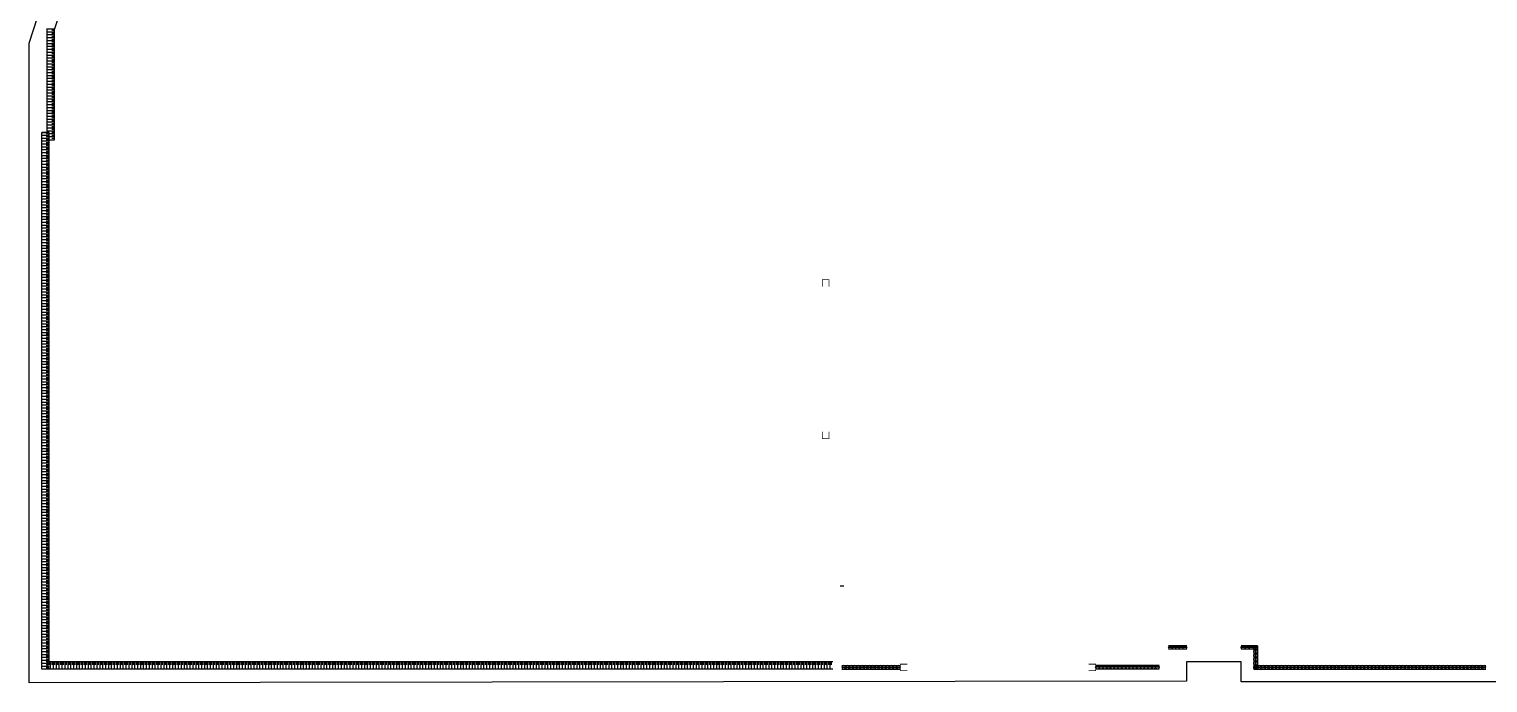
# Model space of a CAD drawing. Extents: x -1313754 to 847533, y 489853 to 941203.
# Drawn here: x -1286054 to -1245854, y 639395 to 657421 of the extents above; entities that cross this region are included whole.
import ezdxf

# ---------------------------------------------------------------- set-up
doc = ezdxf.new("R2010")
doc.units = 0
doc.header["$LTSCALE"] = 1000
doc.header["$MEASUREMENT"] = 0
doc.layers.get('Defpoints').update_dxf_attribs({"color": 210})
for name, color, linetype in [('99平面图例外参$0$A-HATCH-2', 251, 'Continuous'), ('A-HRAIL', 173, 'Continuous'), ('A-LIN-V', 9, 'Continuous'), ('A-SFCE', 30, 'Continuous'), ('DIM_SYMB', 3, 'Continuous')]:
    doc.layers.add(name, color=color, linetype=linetype)

# ---------------------------------------------------------------- blocks, each defined once
blk = doc.blocks.new('234234werwer')
at = {"layer": 'Defpoints'}
blk.add_lwpolyline([(556400, -183400), (530900, -183400), (530900, -182850), (529400, -182850), (529400, -183400), (503900, -183400), (503900, -182850), (502400, -182850), (502400, -183375), (470500, -183425), (470500, -165787), (491975, -99600), (491975, -99600), (502400, -99600), (502400, -100150), (503900, -100150), (503900, -99600), (529400, -99600), (529400, -100150), (530900, -100150), (530900, -99600), (556400, -99600)], dxfattribs=at)
blk = doc.blocks.new('3333')
at = {"layer": 'A-SFCE', "const_width": 20}
blk.add_lwpolyline([(-227064, 766320), (-227064, 766510), (-227244, 766510), (-227244, 766320)], dxfattribs=at)
blk = doc.blocks.new('99平面图例外参$0$$LinePat$填挖边坡')
at = {"color": 0}
for p, q in [((0, 0), (0, -1500)), ((300, 0), (300, -600))]:
    blk.add_line(p, q, dxfattribs=at)
at = {"layer": 'Defpoints', "color": 0}
blk.add_point((600, 0), dxfattribs=at)
blk = doc.blocks.new('99平面图例外参$0$$LinePat$圆环')
for points in [[(0, 150), (300, 150)], [(0, 0), (300, 0)], [(0, -150), (300, -150)]]:
    blk.add_lwpolyline(points)
at = {"color": 0}
blk.add_circle((150, 0), 150, dxfattribs=at)
blk = doc.blocks.new('34242343243')
at = {"layer": 'A-LIN-V'}
for p, q in [((-285354, 657409), (-269598, 705970)), ((-285554, 654570), (-285554, 657440)), ((-285354, 654370), (-285354, 657409)), ((-285704, 639770), (-285704, 654570)), ((-285704, 654570), (-285504, 654570)), ((-285504, 639970), (-285504, 654570)), ((-285504, 654370), (-285354, 654370)), ((-263704, 642070), (-263604, 642070)), ((-263908, 639770), (-285704, 639770)), ((-263908, 639970), (-285504, 639970))]:
    blk.add_line(p, q, dxfattribs=at)
at = {"layer": '99平面图例外参$0$A-HATCH-2', "color": 203}
for p, xscale, yscale, zscale, rotation in [((-285354, 657421), 0.1338116468392719, 0.1333333333333333, 0.1333333333333333, 270.0000000008089), ((-285354, 657341), 0.1338116468392719, 0.1333333333333333, 0.1333333333333333, 270.0000000008089), ((-285354, 657260), 0.1338116468392719, 0.1333333333333333, 0.1333333333333333, 270.0000000008089), ((-285354, 657180), 0.1338116468392719, 0.1333333333333333, 0.1333333333333333, 270.0000000008089), ((-285354, 657100), 0.1338116468392719, 0.1333333333333333, 0.1333333333333333, 270.0000000008089), ((-285354, 657019), 0.1338116468392719, 0.1333333333333333, 0.1333333333333333, 270.0000000008089), ((-285354, 656939), 0.1338116468392719, 0.1333333333333333, 0.1333333333333333, 270.0000000008089), ((-285354, 656859), 0.1338116468392719, 0.1333333333333333, 0.1333333333333333, 270.0000000008089), ((-285354, 656779), 0.1338116468392719, 0.1333333333333333, 0.1333333333333333, 270.0000000008089), ((-285354, 656698), 0.1338116468392719, 0.1333333333333333, 0.1333333333333333, 270.0000000008089), ((-285354, 656618), 0.1338116468392719, 0.1333333333333333, 0.1333333333333333, 270.0000000008089), ((-285354, 656538), 0.1338116468392719, 0.1333333333333333, 0.1333333333333333, 270.0000000008089), ((-285354, 656457), 0.1338116468392719, 0.1333333333333333, 0.1333333333333333, 270.0000000008089), ((-285354, 656377), 0.1338116468392719, 0.1333333333333333, 0.1333333333333333, 270.0000000008089), ((-285354, 656297), 0.1338116468392719, 0.1333333333333333, 0.1333333333333333, 270.0000000008089), ((-285354, 656217), 0.1338116468392719, 0.1333333333333333, 0.1333333333333333, 270.0000000008089), ((-285354, 656136), 0.1338116468392719, 0.1333333333333333, 0.1333333333333333, 270.0000000008089), ((-285354, 656056), 0.1338116468392719, 0.1333333333333333, 0.1333333333333333, 270.0000000008089), ((-285354, 655976), 0.1338116468392719, 0.1333333333333333, 0.1333333333333333, 270.0000000008089), ((-285354, 655895), 0.1338116468392719, 0.1333333333333333, 0.1333333333333333, 270.0000000008089), ((-285354, 655815), 0.1338116468392719, 0.1333333333333333, 0.1333333333333333, 270.0000000008089), ((-285354, 655735), 0.1338116468392719, 0.1333333333333333, 0.1333333333333333, 270.0000000008089), ((-285354, 655655), 0.1338116468392719, 0.1333333333333333, 0.1333333333333333, 270.0000000008089), ((-285354, 655574), 0.1338116468392719, 0.1333333333333333, 0.1333333333333333, 270.0000000008089), ((-285354, 655494), 0.1338116468392719, 0.1333333333333333, 0.1333333333333333, 270.0000000008089), ((-285354, 655414), 0.1338116468392719, 0.1333333333333333, 0.1333333333333333, 270.0000000008089), ((-285354, 655333), 0.1338116468392719, 0.1333333333333333, 0.1333333333333333, 270.0000000008089), ((-285354, 655253), 0.1338116468392719, 0.1333333333333333, 0.1333333333333333, 270.0000000008089), ((-285354, 655173), 0.1338116468392719, 0.1333333333333333, 0.1333333333333333, 270.0000000008089), ((-285354, 655093), 0.1338116468392719, 0.1333333333333333, 0.1333333333333333, 270.0000000008089), ((-285354, 655012), 0.1338116468392719, 0.1333333333333333, 0.1333333333333333, 270.0000000008089), ((-285354, 654932), 0.1338116468392719, 0.1333333333333333, 0.1333333333333333, 270.0000000008089), ((-285504, 654570), 0.1333333333478234, 0.1333333333478234, 0.1333333333478234, 270.0000000008098), ((-285504, 654490), 0.1333333333478234, 0.1333333333478234, 0.1333333333478234, 270.0000000008098), ((-285354, 654852), 0.1338116468392719, 0.1333333333333333, 0.1333333333333333, 270.0000000008089), ((-285354, 654771), 0.1338116468392719, 0.1333333333333333, 0.1333333333333333, 270.0000000008089), ((-285354, 654691), 0.1338116468392719, 0.1333333333333333, 0.1333333333333333, 270.0000000008089), ((-285354, 654611), 0.1338116468392719, 0.1333333333333333, 0.1333333333333333, 270.0000000008089), ((-285354, 654531), 0.1338116468392719, 0.1333333333333333, 0.1333333333333333, 270.0000000008089), ((-285504, 654410), 0.1333333333478234, 0.1333333333478234, 0.1333333333478234, 270.0000000008098), ((-285504, 654330), 0.1333333333478234, 0.1333333333478234, 0.1333333333478234, 270.0000000008098), ((-285504, 654250), 0.1333333333478234, 0.1333333333478234, 0.1333333333478234, 270.0000000008098), ((-285504, 654170), 0.1333333333478234, 0.1333333333478234, 0.1333333333478234, 270.0000000008098), ((-285504, 654090), 0.1333333333478234, 0.1333333333478234, 0.1333333333478234, 270.0000000008098), ((-285354, 654450), 0.1338116468392719, 0.1333333333333333, 0.1333333333333333, 270.0000000008089), ((-285504, 654010), 0.1333333333478234, 0.1333333333478234, 0.1333333333478234, 270.0000000008098), ((-285504, 653930), 0.1333333333478234, 0.1333333333478234, 0.1333333333478234, 270.0000000008098), ((-285504, 653850), 0.1333333333478234, 0.1333333333478234, 0.1333333333478234, 270.0000000008098), ((-285504, 653770), 0.1333333333478234, 0.1333333333478234, 0.1333333333478234, 270.0000000008098), ((-285504, 653690), 0.1333333333478234, 0.1333333333478234, 0.1333333333478234, 270.0000000008098), ((-285504, 653610), 0.1333333333478234, 0.1333333333478234, 0.1333333333478234, 270.0000000008098), ((-285504, 653530), 0.1333333333478234, 0.1333333333478234, 0.1333333333478234, 270.0000000008098), ((-285504, 653450), 0.1333333333478234, 0.1333333333478234, 0.1333333333478234, 270.0000000008098), ((-285504, 653370), 0.1333333333478234, 0.1333333333478234, 0.1333333333478234, 270.0000000008098), ((-285504, 653290), 0.1333333333478234, 0.1333333333478234, 0.1333333333478234, 270.0000000008098), ((-285504, 653210), 0.1333333333478234, 0.1333333333478234, 0.1333333333478234, 270.0000000008098), ((-285504, 653130), 0.1333333333478234, 0.1333333333478234, 0.1333333333478234, 270.0000000008098), ((-285504, 653050), 0.1333333333478234, 0.1333333333478234, 0.1333333333478234, 270.0000000008098), ((-285504, 652970), 0.1333333333478234, 0.1333333333478234, 0.1333333333478234, 270.0000000008098), ((-285504, 652890), 0.1333333333478234, 0.1333333333478234, 0.1333333333478234, 270.0000000008098), ((-285504, 652810), 0.1333333333478234, 0.1333333333478234, 0.1333333333478234, 270.0000000008098), ((-285504, 652730), 0.1333333333478234, 0.1333333333478234, 0.1333333333478234, 270.0000000008098), ((-285504, 652650), 0.1333333333478234, 0.1333333333478234, 0.1333333333478234, 270.0000000008098), ((-285504, 652570), 0.1333333333478234, 0.1333333333478234, 0.1333333333478234, 270.0000000008098), ((-285504, 652490), 0.1333333333478234, 0.1333333333478234, 0.1333333333478234, 270.0000000008098), ((-285504, 652410), 0.1333333333478234, 0.1333333333478234, 0.1333333333478234, 270.0000000008098), ((-285504, 652330), 0.1333333333478234, 0.1333333333478234, 0.1333333333478234, 270.0000000008098), ((-285504, 652250), 0.1333333333478234, 0.1333333333478234, 0.1333333333478234, 270.0000000008098), ((-285504, 652170), 0.1333333333478234, 0.1333333333478234, 0.1333333333478234, 270.0000000008098), ((-285504, 652090), 0.1333333333478234, 0.1333333333478234, 0.1333333333478234, 270.0000000008098), ((-285504, 652010), 0.1333333333478234, 0.1333333333478234, 0.1333333333478234, 270.0000000008098), ((-285504, 651930), 0.1333333333478234, 0.1333333333478234, 0.1333333333478234, 270.0000000008098), ((-285504, 651850), 0.1333333333478234, 0.1333333333478234, 0.1333333333478234, 270.0000000008098), ((-285504, 651770), 0.1333333333478234, 0.1333333333478234, 0.1333333333478234, 270.0000000008098), ((-285504, 651690), 0.1333333333478234, 0.1333333333478234, 0.1333333333478234, 270.0000000008098), ((-285504, 651610), 0.1333333333478234, 0.1333333333478234, 0.1333333333478234, 270.0000000008098), ((-285504, 651530), 0.1333333333478234, 0.1333333333478234, 0.1333333333478234, 270.0000000008098), ((-285504, 651450), 0.1333333333478234, 0.1333333333478234, 0.1333333333478234, 270.0000000008098), ((-285504, 651370), 0.1333333333478234, 0.1333333333478234, 0.1333333333478234, 270.0000000008098), ((-285504, 651290), 0.1333333333478234, 0.1333333333478234, 0.1333333333478234, 270.0000000008098), ((-285504, 651210), 0.1333333333478234, 0.1333333333478234, 0.1333333333478234, 270.0000000008098), ((-285504, 651130), 0.1333333333478234, 0.1333333333478234, 0.1333333333478234, 270.0000000008098), ((-285504, 651050), 0.1333333333478234, 0.1333333333478234, 0.1333333333478234, 270.0000000008098), ((-285504, 650970), 0.1333333333478234, 0.1333333333478234, 0.1333333333478234, 270.0000000008098), ((-285504, 650890), 0.1333333333478234, 0.1333333333478234, 0.1333333333478234, 270.0000000008098), ((-285504, 650810), 0.1333333333478234, 0.1333333333478234, 0.1333333333478234, 270.0000000008098), ((-285504, 650730), 0.1333333333478234, 0.1333333333478234, 0.1333333333478234, 270.0000000008098), ((-285504, 650650), 0.1333333333478234, 0.1333333333478234, 0.1333333333478234, 270.0000000008098), ((-285504, 650570), 0.1333333333478234, 0.1333333333478234, 0.1333333333478234, 270.0000000008098), ((-285504, 650490), 0.1333333333478234, 0.1333333333478234, 0.1333333333478234, 270.0000000008098), ((-285504, 650410), 0.1333333333478234, 0.1333333333478234, 0.1333333333478234, 270.0000000008098), ((-285504, 650330), 0.1333333333478234, 0.1333333333478234, 0.1333333333478234, 270.0000000008098), ((-285504, 650250), 0.1333333333478234, 0.1333333333478234, 0.1333333333478234, 270.0000000008098), ((-285504, 650170), 0.1333333333478234, 0.1333333333478234, 0.1333333333478234, 270.0000000008098), ((-285504, 650090), 0.1333333333478234, 0.1333333333478234, 0.1333333333478234, 270.0000000008098), ((-285504, 650010), 0.1333333333478234, 0.1333333333478234, 0.1333333333478234, 270.0000000008098), ((-285504, 649930), 0.1333333333478234, 0.1333333333478234, 0.1333333333478234, 270.0000000008098), ((-285504, 649850), 0.1333333333478234, 0.1333333333478234, 0.1333333333478234, 270.0000000008098), ((-285504, 649770), 0.1333333333478234, 0.1333333333478234, 0.1333333333478234, 270.0000000008098), ((-285504, 649690), 0.1333333333478234, 0.1333333333478234, 0.1333333333478234, 270.0000000008098), ((-285504, 649610), 0.1333333333478234, 0.1333333333478234, 0.1333333333478234, 270.0000000008098), ((-285504, 649530), 0.1333333333478234, 0.1333333333478234, 0.1333333333478234, 270.0000000008098), ((-285504, 649450), 0.1333333333478234, 0.1333333333478234, 0.1333333333478234, 270.0000000008098), ((-285504, 649370), 0.1333333333478234, 0.1333333333478234, 0.1333333333478234, 270.0000000008098), ((-285504, 649290), 0.1333333333478234, 0.1333333333478234, 0.1333333333478234, 270.0000000008098), ((-285504, 649210), 0.1333333333478234, 0.1333333333478234, 0.1333333333478234, 270.0000000008098), ((-285504, 649130), 0.1333333333478234, 0.1333333333478234, 0.1333333333478234, 270.0000000008098), ((-285504, 649050), 0.1333333333478234, 0.1333333333478234, 0.1333333333478234, 270.0000000008098), ((-285504, 648970), 0.1333333333478234, 0.1333333333478234, 0.1333333333478234, 270.0000000008098), ((-285504, 648890), 0.1333333333478234, 0.1333333333478234, 0.1333333333478234, 270.0000000008098), ((-285504, 648810), 0.1333333333478234, 0.1333333333478234, 0.1333333333478234, 270.0000000008098), ((-285504, 648730), 0.1333333333478234, 0.1333333333478234, 0.1333333333478234, 270.0000000008098), ((-285504, 648650), 0.1333333333478234, 0.1333333333478234, 0.1333333333478234, 270.0000000008098), ((-285504, 648570), 0.1333333333478234, 0.1333333333478234, 0.1333333333478234, 270.0000000008098), ((-285504, 648490), 0.1333333333478234, 0.1333333333478234, 0.1333333333478234, 270.0000000008098), ((-285504, 648410), 0.1333333333478234, 0.1333333333478234, 0.1333333333478234, 270.0000000008098), ((-285504, 648330), 0.1333333333478234, 0.1333333333478234, 0.1333333333478234, 270.0000000008098), ((-285504, 648250), 0.1333333333478234, 0.1333333333478234, 0.1333333333478234, 270.0000000008098), ((-285504, 648170), 0.1333333333478234, 0.1333333333478234, 0.1333333333478234, 270.0000000008098), ((-285504, 648090), 0.1333333333478234, 0.1333333333478234, 0.1333333333478234, 270.0000000008098), ((-285504, 648010), 0.1333333333478234, 0.1333333333478234, 0.1333333333478234, 270.0000000008098), ((-285504, 647930), 0.1333333333478234, 0.1333333333478234, 0.1333333333478234, 270.0000000008098), ((-285504, 647850), 0.1333333333478234, 0.1333333333478234, 0.1333333333478234, 270.0000000008098), ((-285504, 647770), 0.1333333333478234, 0.1333333333478234, 0.1333333333478234, 270.0000000008098), ((-285504, 647690), 0.1333333333478234, 0.1333333333478234, 0.1333333333478234, 270.0000000008098), ((-285504, 647610), 0.1333333333478234, 0.1333333333478234, 0.1333333333478234, 270.0000000008098), ((-285504, 647530), 0.1333333333478234, 0.1333333333478234, 0.1333333333478234, 270.0000000008098), ((-285504, 647450), 0.1333333333478234, 0.1333333333478234, 0.1333333333478234, 270.0000000008098), ((-285504, 647370), 0.1333333333478234, 0.1333333333478234, 0.1333333333478234, 270.0000000008098), ((-285504, 647290), 0.1333333333478234, 0.1333333333478234, 0.1333333333478234, 270.0000000008098), ((-285504, 647210), 0.1333333333478234, 0.1333333333478234, 0.1333333333478234, 270.0000000008098), ((-285504, 647130), 0.1333333333478234, 0.1333333333478234, 0.1333333333478234, 270.0000000008098), ((-285504, 647050), 0.1333333333478234, 0.1333333333478234, 0.1333333333478234, 270.0000000008098), ((-285504, 646970), 0.1333333333478234, 0.1333333333478234, 0.1333333333478234, 270.0000000008098), ((-285504, 646890), 0.1333333333478234, 0.1333333333478234, 0.1333333333478234, 270.0000000008098), ((-285504, 646810), 0.1333333333478234, 0.1333333333478234, 0.1333333333478234, 270.0000000008098), ((-285504, 646730), 0.1333333333478234, 0.1333333333478234, 0.1333333333478234, 270.0000000008098), ((-285504, 646650), 0.1333333333478234, 0.1333333333478234, 0.1333333333478234, 270.0000000008098), ((-285504, 646570), 0.1333333333478234, 0.1333333333478234, 0.1333333333478234, 270.0000000008098), ((-285504, 646490), 0.1333333333478234, 0.1333333333478234, 0.1333333333478234, 270.0000000008098), ((-285504, 646410), 0.1333333333478234, 0.1333333333478234, 0.1333333333478234, 270.0000000008098), ((-285504, 646330), 0.1333333333478234, 0.1333333333478234, 0.1333333333478234, 270.0000000008098), ((-285504, 646250), 0.1333333333478234, 0.1333333333478234, 0.1333333333478234, 270.0000000008098), ((-285504, 646170), 0.1333333333478234, 0.1333333333478234, 0.1333333333478234, 270.0000000008098), ((-285504, 646090), 0.1333333333478234, 0.1333333333478234, 0.1333333333478234, 270.0000000008098), ((-285504, 646010), 0.1333333333478234, 0.1333333333478234, 0.1333333333478234, 270.0000000008098), ((-285504, 645930), 0.1333333333478234, 0.1333333333478234, 0.1333333333478234, 270.0000000008098), ((-285504, 645850), 0.1333333333478234, 0.1333333333478234, 0.1333333333478234, 270.0000000008098), ((-285504, 645770), 0.1333333333478234, 0.1333333333478234, 0.1333333333478234, 270.0000000008098), ((-285504, 645690), 0.1333333333478234, 0.1333333333478234, 0.1333333333478234, 270.0000000008098), ((-285504, 645610), 0.1333333333478234, 0.1333333333478234, 0.1333333333478234, 270.0000000008098), ((-285504, 645530), 0.1333333333478234, 0.1333333333478234, 0.1333333333478234, 270.0000000008098), ((-285504, 645450), 0.1333333333478234, 0.1333333333478234, 0.1333333333478234, 270.0000000008098), ((-285504, 645370), 0.1333333333478234, 0.1333333333478234, 0.1333333333478234, 270.0000000008098), ((-285504, 645290), 0.1333333333478234, 0.1333333333478234, 0.1333333333478234, 270.0000000008098), ((-285504, 645210), 0.1333333333478234, 0.1333333333478234, 0.1333333333478234, 270.0000000008098), ((-285504, 645130), 0.1333333333478234, 0.1333333333478234, 0.1333333333478234, 270.0000000008098), ((-285504, 645050), 0.1333333333478234, 0.1333333333478234, 0.1333333333478234, 270.0000000008098), ((-285504, 644970), 0.1333333333478234, 0.1333333333478234, 0.1333333333478234, 270.0000000008098), ((-285504, 644890), 0.1333333333478234, 0.1333333333478234, 0.1333333333478234, 270.0000000008098), ((-285504, 644810), 0.1333333333478234, 0.1333333333478234, 0.1333333333478234, 270.0000000008098), ((-285504, 644730), 0.1333333333478234, 0.1333333333478234, 0.1333333333478234, 270.0000000008098), ((-285504, 644650), 0.1333333333478234, 0.1333333333478234, 0.1333333333478234, 270.0000000008098), ((-285504, 644570), 0.1333333333478234, 0.1333333333478234, 0.1333333333478234, 270.0000000008098), ((-285504, 644490), 0.1333333333478234, 0.1333333333478234, 0.1333333333478234, 270.0000000008098), ((-285504, 644410), 0.1333333333478234, 0.1333333333478234, 0.1333333333478234, 270.0000000008098), ((-285504, 644330), 0.1333333333478234, 0.1333333333478234, 0.1333333333478234, 270.0000000008098), ((-285504, 644250), 0.1333333333478234, 0.1333333333478234, 0.1333333333478234, 270.0000000008098), ((-285504, 644170), 0.1333333333478234, 0.1333333333478234, 0.1333333333478234, 270.0000000008098), ((-285504, 644090), 0.1333333333478234, 0.1333333333478234, 0.1333333333478234, 270.0000000008098), ((-285504, 644010), 0.1333333333478234, 0.1333333333478234, 0.1333333333478234, 270.0000000008098), ((-285504, 643930), 0.1333333333478234, 0.1333333333478234, 0.1333333333478234, 270.0000000008098), ((-285504, 643850), 0.1333333333478234, 0.1333333333478234, 0.1333333333478234, 270.0000000008098), ((-285504, 643770), 0.1333333333478234, 0.1333333333478234, 0.1333333333478234, 270.0000000008098), ((-285504, 643690), 0.1333333333478234, 0.1333333333478234, 0.1333333333478234, 270.0000000008098), ((-285504, 643610), 0.1333333333478234, 0.1333333333478234, 0.1333333333478234, 270.0000000008098), ((-285504, 643530), 0.1333333333478234, 0.1333333333478234, 0.1333333333478234, 270.0000000008098), ((-285504, 643450), 0.1333333333478234, 0.1333333333478234, 0.1333333333478234, 270.0000000008098), ((-285504, 643370), 0.1333333333478234, 0.1333333333478234, 0.1333333333478234, 270.0000000008098), ((-285504, 643290), 0.1333333333478234, 0.1333333333478234, 0.1333333333478234, 270.0000000008098), ((-285504, 643210), 0.1333333333478234, 0.1333333333478234, 0.1333333333478234, 270.0000000008098), ((-285504, 643130), 0.1333333333478234, 0.1333333333478234, 0.1333333333478234, 270.0000000008098), ((-285504, 643050), 0.1333333333478234, 0.1333333333478234, 0.1333333333478234, 270.0000000008098), ((-285504, 642970), 0.1333333333478234, 0.1333333333478234, 0.1333333333478234, 270.0000000008098), ((-285504, 642890), 0.1333333333478234, 0.1333333333478234, 0.1333333333478234, 270.0000000008098), ((-285504, 642810), 0.1333333333478234, 0.1333333333478234, 0.1333333333478234, 270.0000000008098), ((-285504, 642730), 0.1333333333478234, 0.1333333333478234, 0.1333333333478234, 270.0000000008098), ((-285504, 642650), 0.1333333333478234, 0.1333333333478234, 0.1333333333478234, 270.0000000008098), ((-285504, 642570), 0.1333333333478234, 0.1333333333478234, 0.1333333333478234, 270.0000000008098), ((-285504, 642490), 0.1333333333478234, 0.1333333333478234, 0.1333333333478234, 270.0000000008098), ((-285504, 642410), 0.1333333333478234, 0.1333333333478234, 0.1333333333478234, 270.0000000008098), ((-285504, 642330), 0.1333333333478234, 0.1333333333478234, 0.1333333333478234, 270.0000000008098), ((-285504, 642250), 0.1333333333478234, 0.1333333333478234, 0.1333333333478234, 270.0000000008098), ((-285504, 642170), 0.1333333333478234, 0.1333333333478234, 0.1333333333478234, 270.0000000008098), ((-285504, 642090), 0.1333333333478234, 0.1333333333478234, 0.1333333333478234, 270.0000000008098), ((-285504, 642010), 0.1333333333478234, 0.1333333333478234, 0.1333333333478234, 270.0000000008098), ((-285504, 641930), 0.1333333333478234, 0.1333333333478234, 0.1333333333478234, 270.0000000008098), ((-285504, 641850), 0.1333333333478234, 0.1333333333478234, 0.1333333333478234, 270.0000000008098), ((-285504, 641770), 0.1333333333478234, 0.1333333333478234, 0.1333333333478234, 270.0000000008098), ((-285504, 641690), 0.1333333333478234, 0.1333333333478234, 0.1333333333478234, 270.0000000008098), ((-285504, 641610), 0.1333333333478234, 0.1333333333478234, 0.1333333333478234, 270.0000000008098), ((-285504, 641530), 0.1333333333478234, 0.1333333333478234, 0.1333333333478234, 270.0000000008098), ((-285504, 641450), 0.1333333333478234, 0.1333333333478234, 0.1333333333478234, 270.0000000008098), ((-285504, 641370), 0.1333333333478234, 0.1333333333478234, 0.1333333333478234, 270.0000000008098), ((-285504, 641290), 0.1333333333478234, 0.1333333333478234, 0.1333333333478234, 270.0000000008098), ((-285504, 641210), 0.1333333333478234, 0.1333333333478234, 0.1333333333478234, 270.0000000008098), ((-285504, 641130), 0.1333333333478234, 0.1333333333478234, 0.1333333333478234, 270.0000000008098), ((-285504, 641050), 0.1333333333478234, 0.1333333333478234, 0.1333333333478234, 270.0000000008098), ((-285504, 640970), 0.1333333333478234, 0.1333333333478234, 0.1333333333478234, 270.0000000008098), ((-285504, 640890), 0.1333333333478234, 0.1333333333478234, 0.1333333333478234, 270.0000000008098), ((-285504, 640810), 0.1333333333478234, 0.1333333333478234, 0.1333333333478234, 270.0000000008098), ((-285504, 640730), 0.1333333333478234, 0.1333333333478234, 0.1333333333478234, 270.0000000008098), ((-285504, 640650), 0.1333333333478234, 0.1333333333478234, 0.1333333333478234, 270.0000000008098), ((-285504, 640570), 0.1333333333478234, 0.1333333333478234, 0.1333333333478234, 270.0000000008098), ((-285504, 640490), 0.1333333333478234, 0.1333333333478234, 0.1333333333478234, 270.0000000008098), ((-285504, 640410), 0.1333333333478234, 0.1333333333478234, 0.1333333333478234, 270.0000000008098), ((-285504, 640330), 0.1333333333478234, 0.1333333333478234, 0.1333333333478234, 270.0000000008098), ((-285504, 640250), 0.1333333333478234, 0.1333333333478234, 0.1333333333478234, 270.0000000008098), ((-285504, 640170), 0.1333333333478234, 0.1333333333478234, 0.1333333333478234, 270.0000000008098), ((-285504, 640090), 0.1333333333478234, 0.1333333333478234, 0.1333333333478234, 270.0000000008098), ((-285504, 640010), 0.1333333333478234, 0.1333333333478234, 0.1333333333478234, 270.0000000008098), ((-285504, 639930), 0.1333333333478234, 0.1333333333478234, 0.1333333333478234, 270.0000000008098), ((-285504, 639850), 0.1333333333478234, 0.1333333333478234, 0.1333333333478234, 270.0000000008098), ((-285554, 639970), 0.1336172830128488, 0.1333333333333333, 0.1333333333333333, 8.843761484292967e-11), ((-285474, 639970), 0.1336172830128488, 0.1333333333333333, 0.1333333333333333, 8.843761484292967e-11), ((-285394, 639970), 0.1336172830128488, 0.1333333333333333, 0.1333333333333333, 8.843761484292967e-11), ((-285314, 639970), 0.1336172830128488, 0.1333333333333333, 0.1333333333333333, 8.843761484292967e-11), ((-285234, 639970), 0.1336172830128488, 0.1333333333333333, 0.1333333333333333, 8.843761484292967e-11), ((-285153, 639970), 0.1336172830128488, 0.1333333333333333, 0.1333333333333333, 8.843761484292967e-11), ((-285073, 639970), 0.1336172830128488, 0.1333333333333333, 0.1333333333333333, 8.843761484292967e-11), ((-284993, 639970), 0.1336172830128488, 0.1333333333333333, 0.1333333333333333, 8.843761484292967e-11), ((-284913, 639970), 0.1336172830128488, 0.1333333333333333, 0.1333333333333333, 8.843761484292967e-11), ((-284833, 639970), 0.1336172830128488, 0.1333333333333333, 0.1333333333333333, 8.843761484292967e-11), ((-284752, 639970), 0.1336172830128488, 0.1333333333333333, 0.1333333333333333, 8.843761484292967e-11), ((-284672, 639970), 0.1336172830128488, 0.1333333333333333, 0.1333333333333333, 8.843761484292967e-11), ((-284592, 639970), 0.1336172830128488, 0.1333333333333333, 0.1333333333333333, 8.843761484292967e-11), ((-284512, 639970), 0.1336172830128488, 0.1333333333333333, 0.1333333333333333, 8.843761484292967e-11), ((-284432, 639970), 0.1336172830128488, 0.1333333333333333, 0.1333333333333333, 8.843761484292967e-11), ((-284352, 639970), 0.1336172830128488, 0.1333333333333333, 0.1333333333333333, 8.843761484292967e-11), ((-284271, 639970), 0.1336172830128488, 0.1333333333333333, 0.1333333333333333, 8.843761484292967e-11), ((-284191, 639970), 0.1336172830128488, 0.1333333333333333, 0.1333333333333333, 8.843761484292967e-11), ((-284111, 639970), 0.1336172830128488, 0.1333333333333333, 0.1333333333333333, 8.843761484292967e-11), ((-284031, 639970), 0.1336172830128488, 0.1333333333333333, 0.1333333333333333, 8.843761484292967e-11), ((-283951, 639970), 0.1336172830128488, 0.1333333333333333, 0.1333333333333333, 8.843761484292967e-11), ((-283871, 639970), 0.1336172830128488, 0.1333333333333333, 0.1333333333333333, 8.843761484292967e-11), ((-283790, 639970), 0.1336172830128488, 0.1333333333333333, 0.1333333333333333, 8.843761484292967e-11), ((-283710, 639970), 0.1336172830128488, 0.1333333333333333, 0.1333333333333333, 8.843761484292967e-11), ((-283630, 639970), 0.1336172830128488, 0.1333333333333333, 0.1333333333333333, 8.843761484292967e-11), ((-283550, 639970), 0.1336172830128488, 0.1333333333333333, 0.1333333333333333, 8.843761484292967e-11), ((-283470, 639970), 0.1336172830128488, 0.1333333333333333, 0.1333333333333333, 8.843761484292967e-11), ((-283390, 639970), 0.1336172830128488, 0.1333333333333333, 0.1333333333333333, 8.843761484292967e-11), ((-283309, 639970), 0.1336172830128488, 0.1333333333333333, 0.1333333333333333, 8.843761484292967e-11), ((-283229, 639970), 0.1336172830128488, 0.1333333333333333, 0.1333333333333333, 8.843761484292967e-11), ((-283149, 639970), 0.1336172830128488, 0.1333333333333333, 0.1333333333333333, 8.843761484292967e-11), ((-283069, 639970), 0.1336172830128488, 0.1333333333333333, 0.1333333333333333, 8.843761484292967e-11), ((-282989, 639970), 0.1336172830128488, 0.1333333333333333, 0.1333333333333333, 8.843761484292967e-11), ((-282909, 639970), 0.1336172830128488, 0.1333333333333333, 0.1333333333333333, 8.843761484292967e-11), ((-282828, 639970), 0.1336172830128488, 0.1333333333333333, 0.1333333333333333, 8.843761484292967e-11), ((-282748, 639970), 0.1336172830128488, 0.1333333333333333, 0.1333333333333333, 8.843761484292967e-11), ((-282668, 639970), 0.1336172830128488, 0.1333333333333333, 0.1333333333333333, 8.843761484292967e-11), ((-282588, 639970), 0.1336172830128488, 0.1333333333333333, 0.1333333333333333, 8.843761484292967e-11), ((-282508, 639970), 0.1336172830128488, 0.1333333333333333, 0.1333333333333333, 8.843761484292967e-11), ((-282428, 639970), 0.1336172830128488, 0.1333333333333333, 0.1333333333333333, 8.843761484292967e-11), ((-282347, 639970), 0.1336172830128488, 0.1333333333333333, 0.1333333333333333, 8.843761484292967e-11), ((-282267, 639970), 0.1336172830128488, 0.1333333333333333, 0.1333333333333333, 8.843761484292967e-11), ((-282187, 639970), 0.1336172830128488, 0.1333333333333333, 0.1333333333333333, 8.843761484292967e-11), ((-282107, 639970), 0.1336172830128488, 0.1333333333333333, 0.1333333333333333, 8.843761484292967e-11), ((-282027, 639970), 0.1336172830128488, 0.1333333333333333, 0.1333333333333333, 8.843761484292967e-11), ((-281947, 639970), 0.1336172830128488, 0.1333333333333333, 0.1333333333333333, 8.843761484292967e-11), ((-281866, 639970), 0.1336172830128488, 0.1333333333333333, 0.1333333333333333, 8.843761484292967e-11), ((-281786, 639970), 0.1336172830128488, 0.1333333333333333, 0.1333333333333333, 8.843761484292967e-11), ((-281706, 639970), 0.1336172830128488, 0.1333333333333333, 0.1333333333333333, 8.843761484292967e-11), ((-281626, 639970), 0.1336172830128488, 0.1333333333333333, 0.1333333333333333, 8.843761484292967e-11), ((-281546, 639970), 0.1336172830128488, 0.1333333333333333, 0.1333333333333333, 8.843761484292967e-11), ((-281465, 639970), 0.1336172830128488, 0.1333333333333333, 0.1333333333333333, 8.843761484292967e-11), ((-281385, 639970), 0.1336172830128488, 0.1333333333333333, 0.1333333333333333, 8.843761484292967e-11), ((-281305, 639970), 0.1336172830128488, 0.1333333333333333, 0.1333333333333333, 8.843761484292967e-11), ((-281225, 639970), 0.1336172830128488, 0.1333333333333333, 0.1333333333333333, 8.843761484292967e-11), ((-281145, 639970), 0.1336172830128488, 0.1333333333333333, 0.1333333333333333, 8.843761484292967e-11), ((-281065, 639970), 0.1336172830128488, 0.1333333333333333, 0.1333333333333333, 8.843761484292967e-11), ((-280984, 639970), 0.1336172830128488, 0.1333333333333333, 0.1333333333333333, 8.843761484292967e-11), ((-280904, 639970), 0.1336172830128488, 0.1333333333333333, 0.1333333333333333, 8.843761484292967e-11), ((-280824, 639970), 0.1336172830128488, 0.1333333333333333, 0.1333333333333333, 8.843761484292967e-11), ((-280744, 639970), 0.1336172830128488, 0.1333333333333333, 0.1333333333333333, 8.843761484292967e-11), ((-280664, 639970), 0.1336172830128488, 0.1333333333333333, 0.1333333333333333, 8.843761484292967e-11), ((-280584, 639970), 0.1336172830128488, 0.1333333333333333, 0.1333333333333333, 8.843761484292967e-11), ((-280503, 639970), 0.1336172830128488, 0.1333333333333333, 0.1333333333333333, 8.843761484292967e-11), ((-280423, 639970), 0.1336172830128488, 0.1333333333333333, 0.1333333333333333, 8.843761484292967e-11), ((-280343, 639970), 0.1336172830128488, 0.1333333333333333, 0.1333333333333333, 8.843761484292967e-11), ((-280263, 639970), 0.1336172830128488, 0.1333333333333333, 0.1333333333333333, 8.843761484292967e-11), ((-280183, 639970), 0.1336172830128488, 0.1333333333333333, 0.1333333333333333, 8.843761484292967e-11), ((-280103, 639970), 0.1336172830128488, 0.1333333333333333, 0.1333333333333333, 8.843761484292967e-11), ((-280022, 639970), 0.1336172830128488, 0.1333333333333333, 0.1333333333333333, 8.843761484292967e-11), ((-279942, 639970), 0.1336172830128488, 0.1333333333333333, 0.1333333333333333, 8.843761484292967e-11), ((-279862, 639970), 0.1336172830128488, 0.1333333333333333, 0.1333333333333333, 8.843761484292967e-11), ((-279782, 639970), 0.1336172830128488, 0.1333333333333333, 0.1333333333333333, 8.843761484292967e-11), ((-279702, 639970), 0.1336172830128488, 0.1333333333333333, 0.1333333333333333, 8.843761484292967e-11), ((-279622, 639970), 0.1336172830128488, 0.1333333333333333, 0.1333333333333333, 8.843761484292967e-11), ((-279541, 639970), 0.1336172830128488, 0.1333333333333333, 0.1333333333333333, 8.843761484292967e-11), ((-279461, 639970), 0.1336172830128488, 0.1333333333333333, 0.1333333333333333, 8.843761484292967e-11), ((-279381, 639970), 0.1336172830128488, 0.1333333333333333, 0.1333333333333333, 8.843761484292967e-11), ((-279301, 639970), 0.1336172830128488, 0.1333333333333333, 0.1333333333333333, 8.843761484292967e-11), ((-279221, 639970), 0.1336172830128488, 0.1333333333333333, 0.1333333333333333, 8.843761484292967e-11), ((-279141, 639970), 0.1336172830128488, 0.1333333333333333, 0.1333333333333333, 8.843761484292967e-11), ((-279060, 639970), 0.1336172830128488, 0.1333333333333333, 0.1333333333333333, 8.843761484292967e-11), ((-278980, 639970), 0.1336172830128488, 0.1333333333333333, 0.1333333333333333, 8.843761484292967e-11), ((-278900, 639970), 0.1336172830128488, 0.1333333333333333, 0.1333333333333333, 8.843761484292967e-11), ((-278820, 639970), 0.1336172830128488, 0.1333333333333333, 0.1333333333333333, 8.843761484292967e-11), ((-278740, 639970), 0.1336172830128488, 0.1333333333333333, 0.1333333333333333, 8.843761484292967e-11), ((-278660, 639970), 0.1336172830128488, 0.1333333333333333, 0.1333333333333333, 8.843761484292967e-11), ((-278579, 639970), 0.1336172830128488, 0.1333333333333333, 0.1333333333333333, 8.843761484292967e-11), ((-278499, 639970), 0.1336172830128488, 0.1333333333333333, 0.1333333333333333, 8.843761484292967e-11), ((-278419, 639970), 0.1336172830128488, 0.1333333333333333, 0.1333333333333333, 8.843761484292967e-11), ((-278339, 639970), 0.1336172830128488, 0.1333333333333333, 0.1333333333333333, 8.843761484292967e-11), ((-278259, 639970), 0.1336172830128488, 0.1333333333333333, 0.1333333333333333, 8.843761484292967e-11), ((-278179, 639970), 0.1336172830128488, 0.1333333333333333, 0.1333333333333333, 8.843761484292967e-11), ((-278098, 639970), 0.1336172830128488, 0.1333333333333333, 0.1333333333333333, 8.843761484292967e-11), ((-278018, 639970), 0.1336172830128488, 0.1333333333333333, 0.1333333333333333, 8.843761484292967e-11), ((-277938, 639970), 0.1336172830128488, 0.1333333333333333, 0.1333333333333333, 8.843761484292967e-11), ((-277858, 639970), 0.1336172830128488, 0.1333333333333333, 0.1333333333333333, 8.843761484292967e-11), ((-277778, 639970), 0.1336172830128488, 0.1333333333333333, 0.1333333333333333, 8.843761484292967e-11), ((-277697, 639970), 0.1336172830128488, 0.1333333333333333, 0.1333333333333333, 8.843761484292967e-11), ((-277617, 639970), 0.1336172830128488, 0.1333333333333333, 0.1333333333333333, 8.843761484292967e-11), ((-277537, 639970), 0.1336172830128488, 0.1333333333333333, 0.1333333333333333, 8.843761484292967e-11), ((-277457, 639970), 0.1336172830128488, 0.1333333333333333, 0.1333333333333333, 8.843761484292967e-11), ((-277377, 639970), 0.1336172830128488, 0.1333333333333333, 0.1333333333333333, 8.843761484292967e-11), ((-277297, 639970), 0.1336172830128488, 0.1333333333333333, 0.1333333333333333, 8.843761484292967e-11), ((-277216, 639970), 0.1336172830128488, 0.1333333333333333, 0.1333333333333333, 8.843761484292967e-11), ((-277136, 639970), 0.1336172830128488, 0.1333333333333333, 0.1333333333333333, 8.843761484292967e-11), ((-277056, 639970), 0.1336172830128488, 0.1333333333333333, 0.1333333333333333, 8.843761484292967e-11), ((-276976, 639970), 0.1336172830128488, 0.1333333333333333, 0.1333333333333333, 8.843761484292967e-11), ((-276896, 639970), 0.1336172830128488, 0.1333333333333333, 0.1333333333333333, 8.843761484292967e-11), ((-276816, 639970), 0.1336172830128488, 0.1333333333333333, 0.1333333333333333, 8.843761484292967e-11), ((-276735, 639970), 0.1336172830128488, 0.1333333333333333, 0.1333333333333333, 8.843761484292967e-11), ((-276655, 639970), 0.1336172830128488, 0.1333333333333333, 0.1333333333333333, 8.843761484292967e-11), ((-276575, 639970), 0.1336172830128488, 0.1333333333333333, 0.1333333333333333, 8.843761484292967e-11), ((-276495, 639970), 0.1336172830128488, 0.1333333333333333, 0.1333333333333333, 8.843761484292967e-11), ((-276415, 639970), 0.1336172830128488, 0.1333333333333333, 0.1333333333333333, 8.843761484292967e-11), ((-276335, 639970), 0.1336172830128488, 0.1333333333333333, 0.1333333333333333, 8.843761484292967e-11), ((-276254, 639970), 0.1336172830128488, 0.1333333333333333, 0.1333333333333333, 8.843761484292967e-11), ((-276174, 639970), 0.1336172830128488, 0.1333333333333333, 0.1333333333333333, 8.843761484292967e-11), ((-276094, 639970), 0.1336172830128488, 0.1333333333333333, 0.1333333333333333, 8.843761484292967e-11), ((-276014, 639970), 0.1336172830128488, 0.1333333333333333, 0.1333333333333333, 8.843761484292967e-11), ((-275934, 639970), 0.1336172830128488, 0.1333333333333333, 0.1333333333333333, 8.843761484292967e-11), ((-275854, 639970), 0.1336172830128488, 0.1333333333333333, 0.1333333333333333, 8.843761484292967e-11), ((-275773, 639970), 0.1336172830128488, 0.1333333333333333, 0.1333333333333333, 8.843761484292967e-11), ((-275693, 639970), 0.1336172830128488, 0.1333333333333333, 0.1333333333333333, 8.843761484292967e-11), ((-275613, 639970), 0.1336172830128488, 0.1333333333333333, 0.1333333333333333, 8.843761484292967e-11), ((-275533, 639970), 0.1336172830128488, 0.1333333333333333, 0.1333333333333333, 8.843761484292967e-11), ((-275453, 639970), 0.1336172830128488, 0.1333333333333333, 0.1333333333333333, 8.843761484292967e-11), ((-275373, 639970), 0.1336172830128488, 0.1333333333333333, 0.1333333333333333, 8.843761484292967e-11), ((-275292, 639970), 0.1336172830128488, 0.1333333333333333, 0.1333333333333333, 8.843761484292967e-11), ((-275212, 639970), 0.1336172830128488, 0.1333333333333333, 0.1333333333333333, 8.843761484292967e-11), ((-275132, 639970), 0.1336172830128488, 0.1333333333333333, 0.1333333333333333, 8.843761484292967e-11), ((-275052, 639970), 0.1336172830128488, 0.1333333333333333, 0.1333333333333333, 8.843761484292967e-11), ((-274972, 639970), 0.1336172830128488, 0.1333333333333333, 0.1333333333333333, 8.843761484292967e-11), ((-274892, 639970), 0.1336172830128488, 0.1333333333333333, 0.1333333333333333, 8.843761484292967e-11), ((-274811, 639970), 0.1336172830128488, 0.1333333333333333, 0.1333333333333333, 8.843761484292967e-11), ((-274731, 639970), 0.1336172830128488, 0.1333333333333333, 0.1333333333333333, 8.843761484292967e-11), ((-274651, 639970), 0.1336172830128488, 0.1333333333333333, 0.1333333333333333, 8.843761484292967e-11), ((-274571, 639970), 0.1336172830128488, 0.1333333333333333, 0.1333333333333333, 8.843761484292967e-11), ((-274491, 639970), 0.1336172830128488, 0.1333333333333333, 0.1333333333333333, 8.843761484292967e-11), ((-274411, 639970), 0.1336172830128488, 0.1333333333333333, 0.1333333333333333, 8.843761484292967e-11), ((-274330, 639970), 0.1336172830128488, 0.1333333333333333, 0.1333333333333333, 8.843761484292967e-11), ((-274250, 639970), 0.1336172830128488, 0.1333333333333333, 0.1333333333333333, 8.843761484292967e-11), ((-274170, 639970), 0.1336172830128488, 0.1333333333333333, 0.1333333333333333, 8.843761484292967e-11), ((-274090, 639970), 0.1336172830128488, 0.1333333333333333, 0.1333333333333333, 8.843761484292967e-11), ((-274010, 639970), 0.1336172830128488, 0.1333333333333333, 0.1333333333333333, 8.843761484292967e-11), ((-273929, 639970), 0.1336172830128488, 0.1333333333333333, 0.1333333333333333, 8.843761484292967e-11), ((-273849, 639970), 0.1336172830128488, 0.1333333333333333, 0.1333333333333333, 8.843761484292967e-11), ((-273769, 639970), 0.1336172830128488, 0.1333333333333333, 0.1333333333333333, 8.843761484292967e-11), ((-273689, 639970), 0.1336172830128488, 0.1333333333333333, 0.1333333333333333, 8.843761484292967e-11), ((-273609, 639970), 0.1336172830128488, 0.1333333333333333, 0.1333333333333333, 8.843761484292967e-11), ((-273529, 639970), 0.1336172830128488, 0.1333333333333333, 0.1333333333333333, 8.843761484292967e-11), ((-273448, 639970), 0.1336172830128488, 0.1333333333333333, 0.1333333333333333, 8.843761484292967e-11), ((-273368, 639970), 0.1336172830128488, 0.1333333333333333, 0.1333333333333333, 8.843761484292967e-11), ((-273288, 639970), 0.1336172830128488, 0.1333333333333333, 0.1333333333333333, 8.843761484292967e-11), ((-273208, 639970), 0.1336172830128488, 0.1333333333333333, 0.1333333333333333, 8.843761484292967e-11), ((-273128, 639970), 0.1336172830128488, 0.1333333333333333, 0.1333333333333333, 8.843761484292967e-11), ((-273048, 639970), 0.1336172830128488, 0.1333333333333333, 0.1333333333333333, 8.843761484292967e-11), ((-272967, 639970), 0.1336172830128488, 0.1333333333333333, 0.1333333333333333, 8.843761484292967e-11), ((-272887, 639970), 0.1336172830128488, 0.1333333333333333, 0.1333333333333333, 8.843761484292967e-11), ((-272807, 639970), 0.1336172830128488, 0.1333333333333333, 0.1333333333333333, 8.843761484292967e-11), ((-272727, 639970), 0.1336172830128488, 0.1333333333333333, 0.1333333333333333, 8.843761484292967e-11), ((-272647, 639970), 0.1336172830128488, 0.1333333333333333, 0.1333333333333333, 8.843761484292967e-11), ((-272567, 639970), 0.1336172830128488, 0.1333333333333333, 0.1333333333333333, 8.843761484292967e-11), ((-272486, 639970), 0.1336172830128488, 0.1333333333333333, 0.1333333333333333, 8.843761484292967e-11), ((-272406, 639970), 0.1336172830128488, 0.1333333333333333, 0.1333333333333333, 8.843761484292967e-11), ((-272326, 639970), 0.1336172830128488, 0.1333333333333333, 0.1333333333333333, 8.843761484292967e-11), ((-272246, 639970), 0.1336172830128488, 0.1333333333333333, 0.1333333333333333, 8.843761484292967e-11), ((-272166, 639970), 0.1336172830128488, 0.1333333333333333, 0.1333333333333333, 8.843761484292967e-11), ((-272086, 639970), 0.1336172830128488, 0.1333333333333333, 0.1333333333333333, 8.843761484292967e-11), ((-272005, 639970), 0.1336172830128488, 0.1333333333333333, 0.1333333333333333, 8.843761484292967e-11), ((-271925, 639970), 0.1336172830128488, 0.1333333333333333, 0.1333333333333333, 8.843761484292967e-11), ((-271845, 639970), 0.1336172830128488, 0.1333333333333333, 0.1333333333333333, 8.843761484292967e-11), ((-271765, 639970), 0.1336172830128488, 0.1333333333333333, 0.1333333333333333, 8.843761484292967e-11), ((-271685, 639970), 0.1336172830128488, 0.1333333333333333, 0.1333333333333333, 8.843761484292967e-11), ((-271605, 639970), 0.1336172830128488, 0.1333333333333333, 0.1333333333333333, 8.843761484292967e-11), ((-271524, 639970), 0.1336172830128488, 0.1333333333333333, 0.1333333333333333, 8.843761484292967e-11), ((-271444, 639970), 0.1336172830128488, 0.1333333333333333, 0.1333333333333333, 8.843761484292967e-11), ((-271364, 639970), 0.1336172830128488, 0.1333333333333333, 0.1333333333333333, 8.843761484292967e-11), ((-271284, 639970), 0.1336172830128488, 0.1333333333333333, 0.1333333333333333, 8.843761484292967e-11), ((-271204, 639970), 0.1336172830128488, 0.1333333333333333, 0.1333333333333333, 8.843761484292967e-11), ((-271124, 639970), 0.1336172830128488, 0.1333333333333333, 0.1333333333333333, 8.843761484292967e-11), ((-271043, 639970), 0.1336172830128488, 0.1333333333333333, 0.1333333333333333, 8.843761484292967e-11), ((-270963, 639970), 0.1336172830128488, 0.1333333333333333, 0.1333333333333333, 8.843761484292967e-11), ((-270883, 639970), 0.1336172830128488, 0.1333333333333333, 0.1333333333333333, 8.843761484292967e-11), ((-270803, 639970), 0.1336172830128488, 0.1333333333333333, 0.1333333333333333, 8.843761484292967e-11), ((-270723, 639970), 0.1336172830128488, 0.1333333333333333, 0.1333333333333333, 8.843761484292967e-11), ((-270642, 639970), 0.1336172830128488, 0.1333333333333333, 0.1333333333333333, 8.843761484292967e-11), ((-270562, 639970), 0.1336172830128488, 0.1333333333333333, 0.1333333333333333, 8.843761484292967e-11), ((-270482, 639970), 0.1336172830128488, 0.1333333333333333, 0.1333333333333333, 8.843761484292967e-11), ((-270402, 639970), 0.1336172830128488, 0.1333333333333333, 0.1333333333333333, 8.843761484292967e-11), ((-270322, 639970), 0.1336172830128488, 0.1333333333333333, 0.1333333333333333, 8.843761484292967e-11), ((-270242, 639970), 0.1336172830128488, 0.1333333333333333, 0.1333333333333333, 8.843761484292967e-11), ((-270161, 639970), 0.1336172830128488, 0.1333333333333333, 0.1333333333333333, 8.843761484292967e-11), ((-270081, 639970), 0.1336172830128488, 0.1333333333333333, 0.1333333333333333, 8.843761484292967e-11), ((-270001, 639970), 0.1336172830128488, 0.1333333333333333, 0.1333333333333333, 8.843761484292967e-11), ((-269921, 639970), 0.1336172830128488, 0.1333333333333333, 0.1333333333333333, 8.843761484292967e-11), ((-269841, 639970), 0.1336172830128488, 0.1333333333333333, 0.1333333333333333, 8.843761484292967e-11), ((-269761, 639970), 0.1336172830128488, 0.1333333333333333, 0.1333333333333333, 8.843761484292967e-11), ((-269680, 639970), 0.1336172830128488, 0.1333333333333333, 0.1333333333333333, 8.843761484292967e-11), ((-269600, 639970), 0.1336172830128488, 0.1333333333333333, 0.1333333333333333, 8.843761484292967e-11), ((-269520, 639970), 0.1336172830128488, 0.1333333333333333, 0.1333333333333333, 8.843761484292967e-11), ((-269440, 639970), 0.1336172830128488, 0.1333333333333333, 0.1333333333333333, 8.843761484292967e-11), ((-269360, 639970), 0.1336172830128488, 0.1333333333333333, 0.1333333333333333, 8.843761484292967e-11), ((-269280, 639970), 0.1336172830128488, 0.1333333333333333, 0.1333333333333333, 8.843761484292967e-11), ((-269199, 639970), 0.1336172830128488, 0.1333333333333333, 0.1333333333333333, 8.843761484292967e-11), ((-269119, 639970), 0.1336172830128488, 0.1333333333333333, 0.1333333333333333, 8.843761484292967e-11), ((-269039, 639970), 0.1336172830128488, 0.1333333333333333, 0.1333333333333333, 8.843761484292967e-11), ((-268959, 639970), 0.1336172830128488, 0.1333333333333333, 0.1333333333333333, 8.843761484292967e-11), ((-268879, 639970), 0.1336172830128488, 0.1333333333333333, 0.1333333333333333, 8.843761484292967e-11), ((-268799, 639970), 0.1336172830128488, 0.1333333333333333, 0.1333333333333333, 8.843761484292967e-11), ((-268718, 639970), 0.1336172830128488, 0.1333333333333333, 0.1333333333333333, 8.843761484292967e-11), ((-268638, 639970), 0.1336172830128488, 0.1333333333333333, 0.1333333333333333, 8.843761484292967e-11), ((-268558, 639970), 0.1336172830128488, 0.1333333333333333, 0.1333333333333333, 8.843761484292967e-11), ((-268478, 639970), 0.1336172830128488, 0.1333333333333333, 0.1333333333333333, 8.843761484292967e-11), ((-268398, 639970), 0.1336172830128488, 0.1333333333333333, 0.1333333333333333, 8.843761484292967e-11), ((-268318, 639970), 0.1336172830128488, 0.1333333333333333, 0.1333333333333333, 8.843761484292967e-11), ((-268237, 639970), 0.1336172830128488, 0.1333333333333333, 0.1333333333333333, 8.843761484292967e-11), ((-268157, 639970), 0.1336172830128488, 0.1333333333333333, 0.1333333333333333, 8.843761484292967e-11), ((-268077, 639970), 0.1336172830128488, 0.1333333333333333, 0.1333333333333333, 8.843761484292967e-11), ((-267997, 639970), 0.1336172830128488, 0.1333333333333333, 0.1333333333333333, 8.843761484292967e-11), ((-267917, 639970), 0.1336172830128488, 0.1333333333333333, 0.1333333333333333, 8.843761484292967e-11), ((-267837, 639970), 0.1336172830128488, 0.1333333333333333, 0.1333333333333333, 8.843761484292967e-11), ((-267756, 639970), 0.1336172830128488, 0.1333333333333333, 0.1333333333333333, 8.843761484292967e-11), ((-267676, 639970), 0.1336172830128488, 0.1333333333333333, 0.1333333333333333, 8.843761484292967e-11), ((-267596, 639970), 0.1336172830128488, 0.1333333333333333, 0.1333333333333333, 8.843761484292967e-11), ((-267516, 639970), 0.1336172830128488, 0.1333333333333333, 0.1333333333333333, 8.843761484292967e-11), ((-267436, 639970), 0.1336172830128488, 0.1333333333333333, 0.1333333333333333, 8.843761484292967e-11), ((-267356, 639970), 0.1336172830128488, 0.1333333333333333, 0.1333333333333333, 8.843761484292967e-11), ((-267275, 639970), 0.1336172830128488, 0.1333333333333333, 0.1333333333333333, 8.843761484292967e-11), ((-267195, 639970), 0.1336172830128488, 0.1333333333333333, 0.1333333333333333, 8.843761484292967e-11), ((-267115, 639970), 0.1336172830128488, 0.1333333333333333, 0.1333333333333333, 8.843761484292967e-11), ((-267035, 639970), 0.1336172830128488, 0.1333333333333333, 0.1333333333333333, 8.843761484292967e-11), ((-266955, 639970), 0.1336172830128488, 0.1333333333333333, 0.1333333333333333, 8.843761484292967e-11), ((-266874, 639970), 0.1336172830128488, 0.1333333333333333, 0.1333333333333333, 8.843761484292967e-11), ((-266794, 639970), 0.1336172830128488, 0.1333333333333333, 0.1333333333333333, 8.843761484292967e-11), ((-266714, 639970), 0.1336172830128488, 0.1333333333333333, 0.1333333333333333, 8.843761484292967e-11), ((-266634, 639970), 0.1336172830128488, 0.1333333333333333, 0.1333333333333333, 8.843761484292967e-11), ((-266554, 639970), 0.1336172830128488, 0.1333333333333333, 0.1333333333333333, 8.843761484292967e-11), ((-266474, 639970), 0.1336172830128488, 0.1333333333333333, 0.1333333333333333, 8.843761484292967e-11), ((-266393, 639970), 0.1336172830128488, 0.1333333333333333, 0.1333333333333333, 8.843761484292967e-11), ((-266313, 639970), 0.1336172830128488, 0.1333333333333333, 0.1333333333333333, 8.843761484292967e-11), ((-266233, 639970), 0.1336172830128488, 0.1333333333333333, 0.1333333333333333, 8.843761484292967e-11), ((-266153, 639970), 0.1336172830128488, 0.1333333333333333, 0.1333333333333333, 8.843761484292967e-11), ((-266073, 639970), 0.1336172830128488, 0.1333333333333333, 0.1333333333333333, 8.843761484292967e-11), ((-265993, 639970), 0.1336172830128488, 0.1333333333333333, 0.1333333333333333, 8.843761484292967e-11), ((-265912, 639970), 0.1336172830128488, 0.1333333333333333, 0.1333333333333333, 8.843761484292967e-11), ((-265832, 639970), 0.1336172830128488, 0.1333333333333333, 0.1333333333333333, 8.843761484292967e-11), ((-265752, 639970), 0.1336172830128488, 0.1333333333333333, 0.1333333333333333, 8.843761484292967e-11), ((-265672, 639970), 0.1336172830128488, 0.1333333333333333, 0.1333333333333333, 8.843761484292967e-11), ((-265592, 639970), 0.1336172830128488, 0.1333333333333333, 0.1333333333333333, 8.843761484292967e-11), ((-265512, 639970), 0.1336172830128488, 0.1333333333333333, 0.1333333333333333, 8.843761484292967e-11), ((-265431, 639970), 0.1336172830128488, 0.1333333333333333, 0.1333333333333333, 8.843761484292967e-11), ((-265351, 639970), 0.1336172830128488, 0.1333333333333333, 0.1333333333333333, 8.843761484292967e-11), ((-265271, 639970), 0.1336172830128488, 0.1333333333333333, 0.1333333333333333, 8.843761484292967e-11), ((-265191, 639970), 0.1336172830128488, 0.1333333333333333, 0.1333333333333333, 8.843761484292967e-11), ((-265111, 639970), 0.1336172830128488, 0.1333333333333333, 0.1333333333333333, 8.843761484292967e-11), ((-265031, 639970), 0.1336172830128488, 0.1333333333333333, 0.1333333333333333, 8.843761484292967e-11), ((-264950, 639970), 0.1336172830128488, 0.1333333333333333, 0.1333333333333333, 8.843761484292967e-11), ((-264870, 639970), 0.1336172830128488, 0.1333333333333333, 0.1333333333333333, 8.843761484292967e-11), ((-264790, 639970), 0.1336172830128488, 0.1333333333333333, 0.1333333333333333, 8.843761484292967e-11), ((-264710, 639970), 0.1336172830128488, 0.1333333333333333, 0.1333333333333333, 8.843761484292967e-11), ((-264630, 639970), 0.1336172830128488, 0.1333333333333333, 0.1333333333333333, 8.843761484292967e-11), ((-264550, 639970), 0.1336172830128488, 0.1333333333333333, 0.1333333333333333, 8.843761484292967e-11), ((-264469, 639970), 0.1336172830128488, 0.1333333333333333, 0.1333333333333333, 8.843761484292967e-11), ((-264389, 639970), 0.1336172830128488, 0.1333333333333333, 0.1333333333333333, 8.843761484292967e-11), ((-264309, 639970), 0.1336172830128488, 0.1333333333333333, 0.1333333333333333, 8.843761484292967e-11), ((-264229, 639970), 0.1336172830128488, 0.1333333333333333, 0.1333333333333333, 8.843761484292967e-11), ((-264149, 639970), 0.1336172830128488, 0.1333333333333333, 0.1333333333333333, 8.843761484292967e-11), ((-264069, 639970), 0.1336172830128488, 0.1333333333333333, 0.1333333333333333, 8.843761484292967e-11), ((-263988, 639970), 0.1336172830128488, 0.1333333333333333, 0.1333333333333333, 8.843761484292967e-11)]:
    blk.add_blockref('99平面图例外参$0$$LinePat$填挖边坡', p, dxfattribs=dict(at, xscale=xscale, yscale=yscale, zscale=zscale, rotation=rotation))
at = {"layer": 'A-HRAIL', "yscale": 0.3333333333333333, "zscale": 0.3333333333333333}
for p, xscale, rotation in [((-254554, 640370), 0.3333327849077565, 180), ((-254454, 640370), 0.3333327849077565, 180), ((-254354, 640370), 0.3333327849077565, 180), ((-254254, 640370), 0.3333327849077565, 180), ((-254154, 640370), 0.3333327849077565, 180), ((-252542, 640370), 0.3749999999076196, 180), ((-252429, 640370), 0.3749999999076196, 180), ((-252317, 640370), 0.3749999999076196, 180), ((-252204, 640370), 0.3749999999076196, 180), ((-252254, 640420), 0.3611111227129974, 270), ((-252254, 640312), 0.3611111227129974, 270), ((-252254, 640203), 0.3611111227129974, 270), ((-252254, 640095), 0.3611111227129974, 270), ((-252254, 639987), 0.3611111227129974, 270), ((-263654, 639826), -0.3355865542526529, 179.9999999997019), ((-263554, 639826), -0.3355865542526529, 179.9999999997019), ((-263453, 639826), -0.3355865542526529, 179.9999999997019), ((-263352, 639826), -0.3355865542526529, 179.9999999997019), ((-263251, 639826), -0.3355865542526529, 179.9999999997019), ((-263151, 639826), -0.3355865542526529, 179.9999999997019), ((-263050, 639826), -0.3355865542526529, 179.9999999997019), ((-262949, 639826), -0.3355865542526529, 179.9999999997019), ((-262849, 639826), -0.3355865542526529, 179.9999999997019), ((-262748, 639826), -0.3355865542526529, 179.9999999997019), ((-262647, 639826), -0.3355865542526529, 179.9999999997019), ((-262547, 639826), -0.3355865542526529, 179.9999999997019), ((-262446, 639826), -0.3355865542526529, 179.9999999997019), ((-262345, 639826), -0.3355865542526529, 179.9999999997019), ((-262245, 639826), -0.3355865542526529, 179.9999999997019), ((-262144, 639826), -0.3355865542526529, 179.9999999997019), ((-256562, 639826), 0.3444737743800529, 180.000000000205), ((-256458, 639826), 0.3444737743800529, 180.000000000205), ((-256355, 639826), 0.3444737743800529, 180.000000000205), ((-256252, 639826), 0.3444737743800529, 180.000000000205), ((-256148, 639826), 0.3444737743800529, 180.000000000205), ((-256045, 639826), 0.3444737743800529, 180.000000000205), ((-255942, 639826), 0.3444737743800529, 180.000000000205), ((-255838, 639826), 0.3444737743800529, 180.000000000205), ((-255735, 639826), 0.3444737743800529, 180.000000000205), ((-255632, 639826), 0.3444737743800529, 180.000000000205), ((-255528, 639826), 0.3444737743800529, 180.000000000205), ((-255425, 639826), 0.3444737743800529, 180.000000000205), ((-255322, 639826), 0.3444737743800529, 180.000000000205), ((-255218, 639826), 0.3444737743800529, 180.000000000205), ((-255115, 639826), 0.3444737743800529, 180.000000000205), ((-255012, 639826), 0.3444737743800529, 180.000000000205), ((-254908, 639826), 0.3444737743800529, 180.000000000205), ((-252254, 639878), 0.3611111227129974, 270), ((-252304, 639826), -0.3384127419231498, 179.9999999997967), ((-252203, 639826), -0.3384127419231498, 179.9999999997967), ((-252101, 639826), -0.3384127419231498, 179.9999999997967), ((-252000, 639826), -0.3384127419231498, 179.9999999997967), ((-251898, 639826), -0.3384127419231498, 179.9999999997967), ((-251797, 639826), -0.3384127419231498, 179.9999999997967), ((-251695, 639826), -0.3384127419231498, 179.9999999997967), ((-251594, 639826), -0.3384127419231498, 179.9999999997967), ((-251492, 639826), -0.3384127419231498, 179.9999999997967), ((-251390, 639826), -0.3384127419231498, 179.9999999997967), ((-251289, 639826), -0.3384127419231498, 179.9999999997967), ((-251187, 639826), -0.3384127419231498, 179.9999999997967), ((-251086, 639826), -0.3384127419231498, 179.9999999997967), ((-250984, 639826), -0.3384127419231498, 179.9999999997967), ((-250883, 639826), -0.3384127419231498, 179.9999999997967), ((-250781, 639826), -0.3384127419231498, 179.9999999997967), ((-250680, 639826), -0.3384127419231498, 179.9999999997967), ((-250578, 639826), -0.3384127419231498, 179.9999999997967), ((-250477, 639826), -0.3384127419231498, 179.9999999997967), ((-250375, 639826), -0.3384127419231498, 179.9999999997967), ((-250274, 639826), -0.3384127419231498, 179.9999999997967), ((-250172, 639826), -0.3384127419231498, 179.9999999997967), ((-250071, 639826), -0.3384127419231498, 179.9999999997967), ((-249969, 639826), -0.3384127419231498, 179.9999999997967), ((-249868, 639826), -0.3384127419231498, 179.9999999997967), ((-249766, 639826), -0.3384127419231498, 179.9999999997967), ((-249665, 639826), -0.3384127419231498, 179.9999999997967), ((-249563, 639826), -0.3384127419231498, 179.9999999997967), ((-249462, 639826), -0.3384127419231498, 179.9999999997967), ((-249360, 639826), -0.3384127419231498, 179.9999999997967), ((-249258, 639826), -0.3384127419231498, 179.9999999997967), ((-249157, 639826), -0.3384127419231498, 179.9999999997967), ((-249055, 639826), -0.3384127419231498, 179.9999999997967), ((-248954, 639826), -0.3384127419231498, 179.9999999997967), ((-248852, 639826), -0.3384127419231498, 179.9999999997967), ((-248751, 639826), -0.3384127419231498, 179.9999999997967), ((-248649, 639826), -0.3384127419231498, 179.9999999997967), ((-248548, 639826), -0.3384127419231498, 179.9999999997967), ((-248446, 639826), -0.3384127419231498, 179.9999999997967), ((-248345, 639826), -0.3384127419231498, 179.9999999997967), ((-248243, 639826), -0.3384127419231498, 179.9999999997967), ((-248142, 639826), -0.3384127419231498, 179.9999999997967), ((-248040, 639826), -0.3384127419231498, 179.9999999997967), ((-247939, 639826), -0.3384127419231498, 179.9999999997967), ((-247837, 639826), -0.3384127419231498, 179.9999999997967), ((-247736, 639826), -0.3384127419231498, 179.9999999997967), ((-247634, 639826), -0.3384127419231498, 179.9999999997967), ((-247533, 639826), -0.3384127419231498, 179.9999999997967), ((-247431, 639826), -0.3384127419231498, 179.9999999997967), ((-247330, 639826), -0.3384127419231498, 179.9999999997967), ((-247228, 639826), -0.3384127419231498, 179.9999999997967), ((-247126, 639826), -0.3384127419231498, 179.9999999997967), ((-247025, 639826), -0.3384127419231498, 179.9999999997967), ((-246923, 639826), -0.3384127419231498, 179.9999999997967), ((-246822, 639826), -0.3384127419231498, 179.9999999997967), ((-246720, 639826), -0.3384127419231498, 179.9999999997967), ((-246619, 639826), -0.3384127419231498, 179.9999999997967), ((-246517, 639826), -0.3384127419231498, 179.9999999997967), ((-246416, 639826), -0.3384127419231498, 179.9999999997967), ((-246314, 639826), -0.3384127419231498, 179.9999999997967), ((-246213, 639826), -0.3384127419231498, 179.9999999997967), ((-246111, 639826), -0.3384127419231498, 179.9999999997967), ((-246010, 639826), -0.3384127419231498, 179.9999999997967)]:
    blk.add_blockref('99平面图例外参$0$$LinePat$圆环', p, dxfattribs=dict(at, xscale=xscale, rotation=rotation))
at = {"layer": 'A-SFCE'}
blk.add_blockref('3333', (-36950, -116000), dxfattribs=at)
for p, xscale, rotation in [((-36950, 1412640), -1, 180), ((504467, 412666), -1.00000000000002, 90)]:
    blk.add_blockref('3333', p, dxfattribs=dict(at, xscale=xscale, rotation=rotation))
at = {"layer": 'A-SFCE', "rotation": 270}
blk.add_blockref('3333', (-1023175, 412666), dxfattribs=at)

msp = doc.modelspace()

# ---------------------------------------------------------------- block references
msp.add_blockref('234234werwer', (-1756554.3, 822820))
at = {"layer": 'DIM_SYMB'}
msp.add_blockref('34242343243', (-1000000, 0), dxfattribs=at)

doc.saveas('drawing.dxf')
